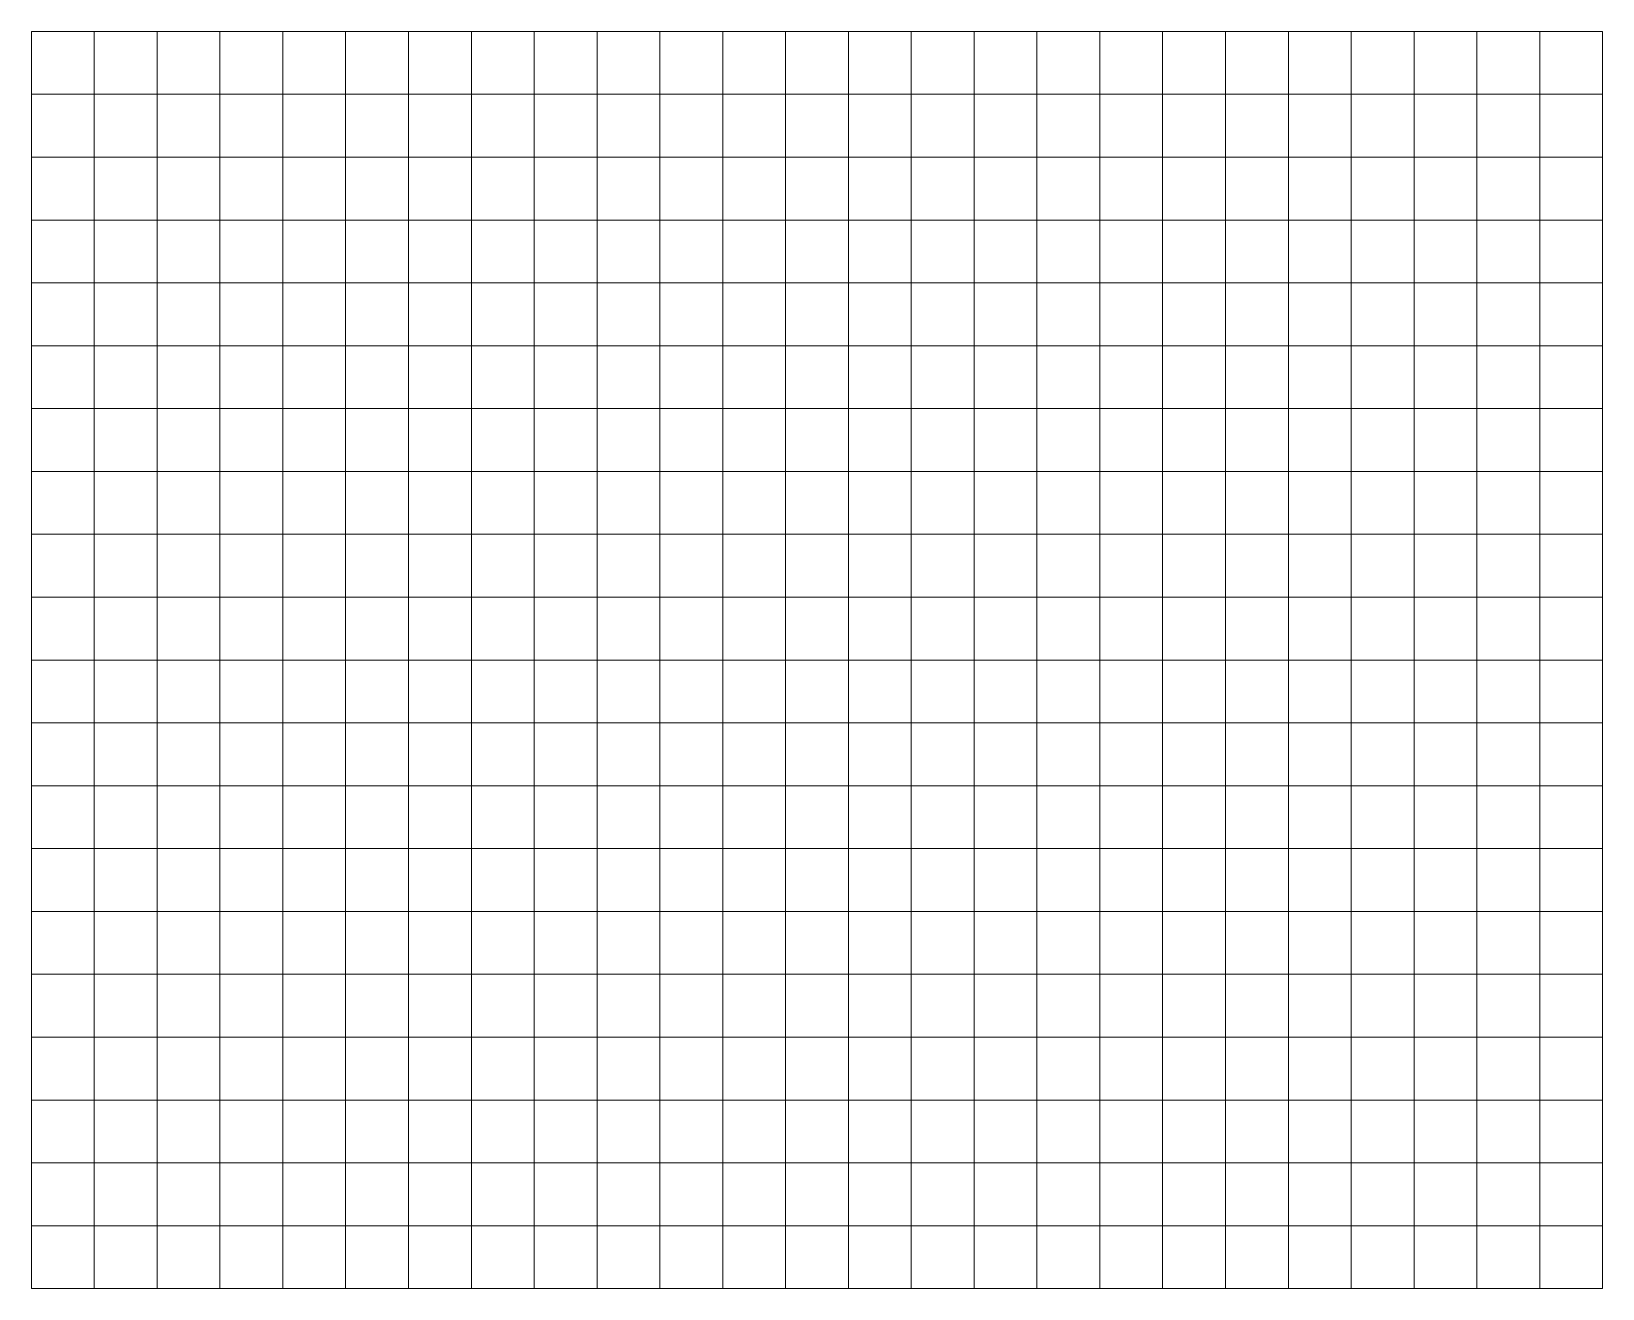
# Model space of a CAD drawing. Header units: metres. Extents: x 0 to 338, y 0 to 270.
import ezdxf

# ---------------------------------------------------------------- set-up
doc = ezdxf.new("R2010")
doc.units = ezdxf.units.M
doc.layers.add('TOP', color=1, linetype='Continuous', lineweight=0)

msp = doc.modelspace()

# ---------------------------------------------------------------- linework, layer by layer
at = {"layer": 'TOP'}
for p, q in [((0, 0), (0, 270)), ((0, 270), (337.5, 270)), ((13.5, 0), (13.5, 270)), ((27, 0), (27, 270)), ((40.5, 0), (40.5, 270)), ((54, 0), (54, 270)), ((67.5, 0), (67.5, 270)), ((81, 0), (81, 270)), ((94.5, 0), (94.5, 270)), ((108, 0), (108, 270)), ((121.5, 0), (121.5, 270)), ((135, 0), (135, 270)), ((148.5, 0), (148.5, 270)), ((162, 0), (162, 270)), ((175.5, 0), (175.5, 270)), ((189, 0), (189, 270)), ((202.5, 0), (202.5, 270)), ((216, 0), (216, 270)), ((229.5, 0), (229.5, 270)), ((243, 0), (243, 270)), ((256.5, 0), (256.5, 270)), ((270, 0), (270, 270)), ((283.5, 0), (283.5, 270)), ((297, 0), (297, 270)), ((310.5, 0), (310.5, 270)), ((324, 0), (324, 270)), ((337.5, 0), (337.5, 270)), ((0, 256.5), (337.5, 256.5)), ((0, 243), (337.5, 243)), ((0, 229.5), (337.5, 229.5)), ((0, 216), (337.5, 216)), ((0, 202.5), (337.5, 202.5)), ((0, 189), (337.5, 189)), ((0, 175.5), (337.5, 175.5)), ((0, 162), (337.5, 162)), ((0, 148.5), (337.5, 148.5)), ((0, 135), (337.5, 135)), ((0, 121.5), (337.5, 121.5)), ((0, 108), (337.5, 108)), ((0, 94.5), (337.5, 94.5)), ((0, 81), (337.5, 81)), ((0, 67.5), (337.5, 67.5)), ((0, 54), (337.5, 54)), ((0, 40.5), (337.5, 40.5)), ((0, 27), (337.5, 27)), ((0, 13.5), (337.5, 13.5)), ((0, 0), (337.5, 0))]:
    msp.add_line(p, q, dxfattribs=at)

doc.saveas('drawing.dxf')
